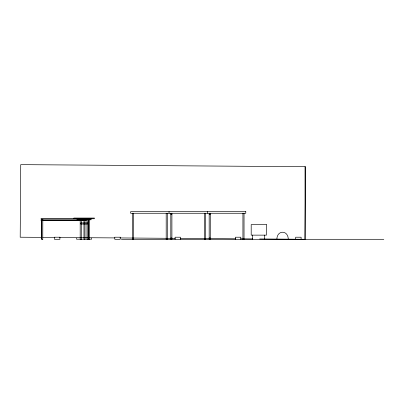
<?xml version="1.0" encoding="UTF-8"?>
<svg xmlns="http://www.w3.org/2000/svg" width="404" height="404" viewBox="0 0 404 404"><rect width="100%" height="100%" fill="white"/><g stroke="black" fill="none" stroke-linecap="round" stroke-linejoin="round"><path stroke-width="0.61" d="M259.671 238.966L305.04 239.299L305.57 166.716L20.73 164.635L20.2 237.214L41.627 237.37M276.886 239.299C276.851 236.865 277.78 234.189 279.992 232.926A5.171 5.171 0 0 1 285.148 232.921C287.355 234.194 288.289 236.86 288.254 239.299M170.806 214.63L171.902 214.63M209.176 214.63L210.272 214.63M170.806 237.996L171.902 237.996M209.176 237.996L210.272 237.996M41.708 219.15L41.708 239.299L42.784 239.299M80.204 239.299L81.26 239.299M121.412 239.299L383.8 239.299M42.885 237.38L54.858 237.466M59.903 237.507L114.726 237.906M120.397 237.946L175.225 238.35M180.265 238.385L235.724 238.789M240.764 238.825L252.737 238.916M305.04 166.716L305.04 239.299M301.101 239.299L301.101 237.214L295.688 237.214L295.688 239.299M264.701 235.138L264.701 239.299M252.51 235.138L252.51 239.299M244.026 213.262L244.026 239.365L242.93 239.365L242.93 213.262M240.804 239.299L240.804 237.214L235.386 237.214L235.386 239.299M210.272 213.262L210.272 239.365L209.176 239.365L209.176 213.262M207.414 211.615L207.414 213.262M205.656 213.262L205.656 239.365L204.56 239.365L204.56 213.262M180.502 239.299L180.502 237.214L175.083 237.214L175.083 239.299M171.902 213.262L171.902 239.365L170.806 239.365L170.806 213.262M169.044 211.615L169.044 213.262M167.286 213.262L167.286 239.365L166.19 239.365L166.19 213.262M133.532 213.262L133.532 239.365L132.436 239.365L132.436 213.262M91.637 238.123L91.637 239.178L76.583 239.198L76.583 238.123M91.107 218.726L91.107 219.781L77.114 219.801L77.114 218.771M90.314 218.741L90.314 219.15L40.976 219.15L40.976 218.741L94.415 218.741L94.415 218.054L73.856 218.054L73.856 218.741M89.582 219.15L89.582 239.299L88.506 239.299L88.486 219.15M88.087 218.741L88.087 239.299L87.012 239.299L86.991 218.741M84.976 220.655L84.976 239.299L83.982 239.299L83.961 220.655M81.28 218.741L81.28 239.299M80.184 218.741L80.184 239.299M42.804 219.15L42.763 239.299M41.748 220.655L41.748 239.299M245.789 211.615L130.674 211.615L130.674 213.262L245.789 213.262L245.789 211.615M86.067 220.276L41.072 220.276L41.072 220.655L86.067 220.655L86.067 220.276M87.481 222.952L80.739 222.952L80.739 224.028L87.481 224.048L87.481 222.973M266.413 224.599L251.197 224.599L251.197 235.138L266.413 235.138L266.413 224.599M59.898 237.214L54.484 237.214L54.484 239.299L59.898 239.299L59.898 237.214M120.2 237.214L114.787 237.214L114.787 239.299L120.2 239.299L120.2 237.214"/></g></svg>
